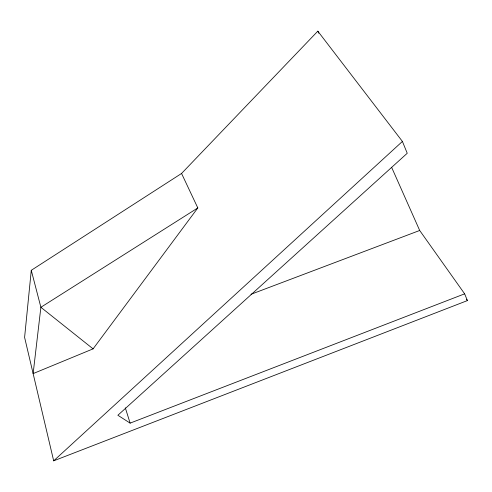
<?xml version="1.0" encoding="UTF-8"?>
<svg xmlns="http://www.w3.org/2000/svg" width="492" height="492" viewBox="0 0 492 492"><rect width="100%" height="100%" fill="white"/><g stroke="black" fill="none" stroke-linecap="round" stroke-linejoin="round"><path stroke-width="0.74" d="M464.645 293.835L130.128 423.132L117.871 415.26L407.241 153.264L402.407 141.438L317.82 31.168L181.56 173.467L31.273 270.305L24.6 337.389L53.677 460.832L467.4 300.587L464.645 293.835L419.688 230.477L391.601 167.274M31.273 270.305L40.879 307.279L33.13 373.6L93.086 348.865L197.809 207.938L181.56 173.467M53.677 460.832L402.407 141.438M197.809 207.938L40.879 307.279L93.086 348.865M251.018 294.277L419.688 230.477M466.514 299.339L467.4 300.587M317.82 31.168L318.779 33.241M125.319 407.837L130.128 423.132"/></g></svg>
